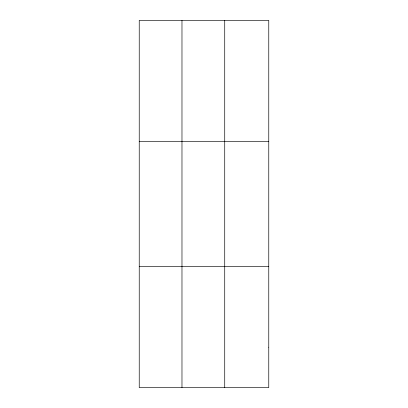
<?xml version="1.0" encoding="UTF-8"?>
<svg xmlns="http://www.w3.org/2000/svg" width="408" height="408" viewBox="0 0 408 408"><rect width="100%" height="100%" fill="white"/><g stroke="black" fill="none" stroke-linecap="round" stroke-linejoin="round"><path stroke-width="0.61" d="M181.978 387.6L181.978 20.4M224.726 387.6L224.726 20.4M139.235 141.576L268.765 141.576M139.235 266.424L268.765 266.424M268.765 347.208L268.765 387.6L139.235 387.6L139.235 20.4L268.765 20.4L268.765 347.208"/></g></svg>
